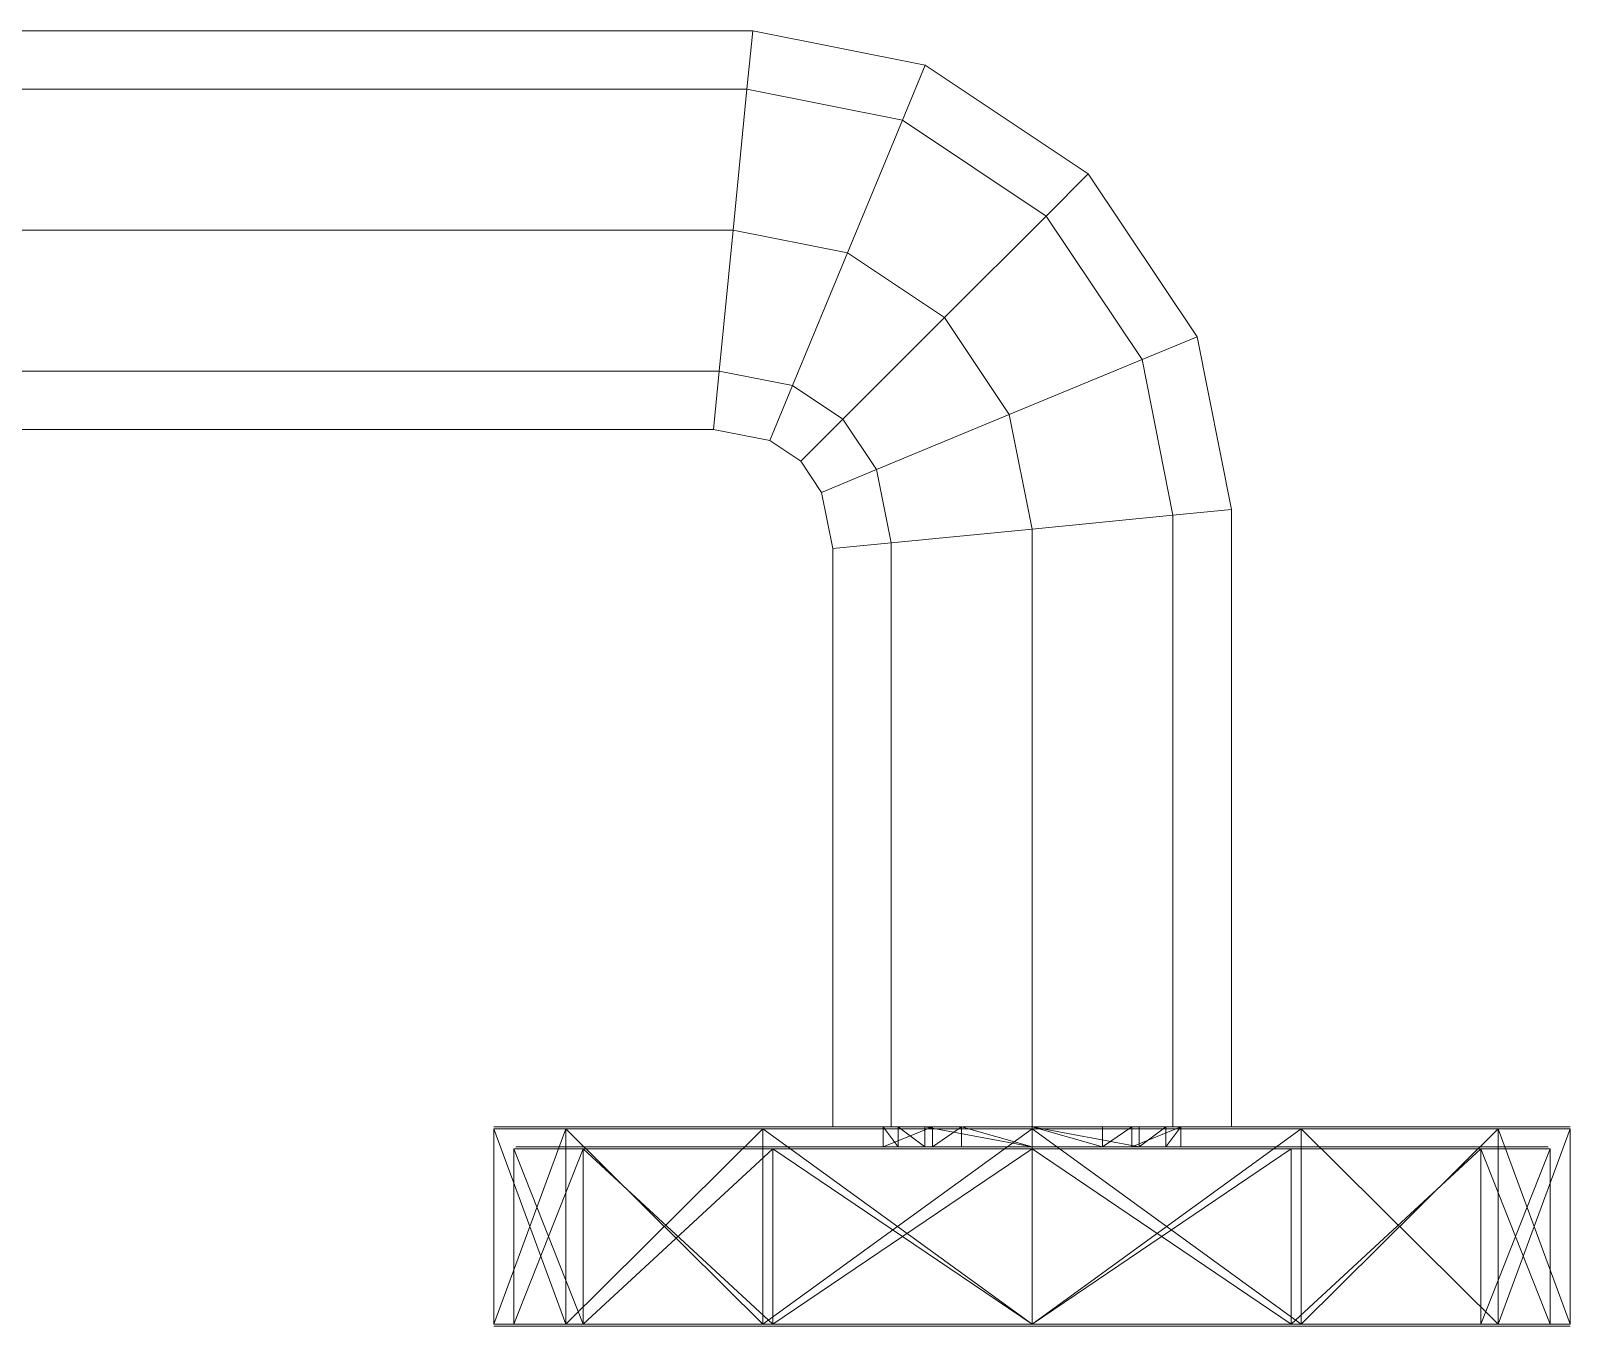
# Model space of a CAD drawing. Header units: millimetres. Extents: x -5300 to 98858, y -5196 to 93886.
# Drawn here: x 11031.8 to 11109, y 46390 to 46455 of the extents above; entities that cross this region are included whole.
import ezdxf

# ---------------------------------------------------------------- set-up
doc = ezdxf.new("R2010")
doc.units = ezdxf.units.MM
doc.layers.add('Двери', color=7, linetype='Continuous', lineweight=18, true_color=0x7f7f7f)

# ---------------------------------------------------------------- blocks, each defined once
blk = doc.blocks.new('Дп-13 - Дп-13-247892-Подвал')
at = {"layer": 'Двери', "color": 254, "true_color": 0xd4d4d4}
for p, q in [((10986.015, 46455), (11067.985, 46455)), ((11067.985, 46455), (10986.015, 46455)), ((11067.696, 46452.071), (11067.985, 46455)), ((11067.985, 46455), (11067.696, 46452.071)), ((11067.985, 46455), (11067.696, 46452.071)), ((11067.696, 46452.071), (11067.985, 46455)), ((11067.985, 46455), (11076.642, 46453.278)), ((11076.642, 46453.278), (11067.985, 46455)), ((11075.499, 46450.519), (11076.642, 46453.278)), ((11076.642, 46453.278), (11075.499, 46450.519)), ((11076.642, 46453.278), (11075.499, 46450.519)), ((11075.499, 46450.519), (11076.642, 46453.278)), ((11076.642, 46453.278), (11084.816, 46447.816)), ((11084.816, 46447.816), (11076.642, 46453.278)), ((11067.696, 46452.071), (10986.304, 46452.071)), ((10986.304, 46452.071), (11067.696, 46452.071)), ((10986.304, 46452.071), (11067.696, 46452.071)), ((11067.696, 46452.071), (10986.304, 46452.071)), ((11067, 46445), (11067.696, 46452.071)), ((11067.696, 46452.071), (11067, 46445)), ((11067.696, 46452.071), (11067, 46445)), ((11067, 46445), (11067.696, 46452.071)), ((11075.499, 46450.519), (11067.696, 46452.071)), ((11067.696, 46452.071), (11075.499, 46450.519)), ((11067.696, 46452.071), (11075.499, 46450.519)), ((11075.499, 46450.519), (11067.696, 46452.071)), ((11072.74, 46443.858), (11075.499, 46450.519)), ((11075.499, 46450.519), (11072.74, 46443.858)), ((11075.499, 46450.519), (11072.74, 46443.858)), ((11072.74, 46443.858), (11075.499, 46450.519)), ((11082.705, 46445.705), (11075.499, 46450.519)), ((11075.499, 46450.519), (11082.705, 46445.705)), ((11075.499, 46450.519), (11082.705, 46445.705)), ((11082.705, 46445.705), (11075.499, 46450.519)), ((11082.705, 46445.705), (11084.816, 46447.816)), ((11084.816, 46447.816), (11082.705, 46445.705)), ((11084.816, 46447.816), (11082.705, 46445.705)), ((11082.705, 46445.705), (11084.816, 46447.816)), ((11084.816, 46447.816), (11090.278, 46439.642)), ((11090.278, 46439.642), (11084.816, 46447.816)), ((11067, 46445), (10987, 46445)), ((10987, 46445), (11067, 46445)), ((10987, 46445), (11067, 46445)), ((11067, 46445), (10987, 46445)), ((11066.304, 46437.929), (11067, 46445)), ((11067, 46445), (11066.304, 46437.929)), ((11067, 46445), (11066.304, 46437.929)), ((11066.304, 46437.929), (11067, 46445)), ((11072.74, 46443.858), (11067, 46445)), ((11067, 46445), (11072.74, 46443.858)), ((11067, 46445), (11072.74, 46443.858)), ((11072.74, 46443.858), (11067, 46445)), ((11077.607, 46440.607), (11082.705, 46445.705)), ((11082.705, 46445.705), (11077.607, 46440.607)), ((11082.705, 46445.705), (11077.607, 46440.607)), ((11077.607, 46440.607), (11082.705, 46445.705)), ((11087.519, 46438.499), (11082.705, 46445.705)), ((11082.705, 46445.705), (11087.519, 46438.499)), ((11082.705, 46445.705), (11087.519, 46438.499)), ((11087.519, 46438.499), (11082.705, 46445.705)), ((11069.981, 46437.197), (11072.74, 46443.858)), ((11072.74, 46443.858), (11069.981, 46437.197)), ((11072.74, 46443.858), (11069.981, 46437.197)), ((11069.981, 46437.197), (11072.74, 46443.858)), ((11077.607, 46440.607), (11072.74, 46443.858)), ((11072.74, 46443.858), (11077.607, 46440.607)), ((11072.74, 46443.858), (11077.607, 46440.607)), ((11077.607, 46440.607), (11072.74, 46443.858)), ((11072.509, 46435.509), (11077.607, 46440.607)), ((11077.607, 46440.607), (11072.509, 46435.509)), ((11077.607, 46440.607), (11072.509, 46435.509)), ((11072.509, 46435.509), (11077.607, 46440.607)), ((11080.858, 46435.74), (11077.607, 46440.607)), ((11077.607, 46440.607), (11080.858, 46435.74)), ((11077.607, 46440.607), (11080.858, 46435.74)), ((11080.858, 46435.74), (11077.607, 46440.607)), ((11087.519, 46438.499), (11090.278, 46439.642)), ((11090.278, 46439.642), (11087.519, 46438.499)), ((11090.278, 46439.642), (11087.519, 46438.499)), ((11087.519, 46438.499), (11090.278, 46439.642)), ((11090.278, 46439.642), (11092, 46430.985)), ((11092, 46430.985), (11090.278, 46439.642)), ((11080.858, 46435.74), (11087.519, 46438.499)), ((11087.519, 46438.499), (11080.858, 46435.74)), ((11087.519, 46438.499), (11080.858, 46435.74)), ((11080.858, 46435.74), (11087.519, 46438.499)), ((11089.071, 46430.696), (11087.519, 46438.499)), ((11087.519, 46438.499), (11089.071, 46430.696)), ((11087.519, 46438.499), (11089.071, 46430.696)), ((11089.071, 46430.696), (11087.519, 46438.499)), ((11066.304, 46437.929), (10987.696, 46437.929)), ((10987.696, 46437.929), (11066.304, 46437.929)), ((10987.696, 46437.929), (11066.304, 46437.929)), ((11066.304, 46437.929), (10987.696, 46437.929)), ((11066.015, 46435), (11066.304, 46437.929)), ((11066.304, 46437.929), (11066.015, 46435)), ((11066.304, 46437.929), (11066.015, 46435)), ((11066.015, 46435), (11066.304, 46437.929)), ((11069.981, 46437.197), (11066.304, 46437.929)), ((11066.304, 46437.929), (11069.981, 46437.197)), ((11066.304, 46437.929), (11069.981, 46437.197)), ((11069.981, 46437.197), (11066.304, 46437.929)), ((11068.838, 46434.438), (11069.981, 46437.197)), ((11069.981, 46437.197), (11068.838, 46434.438)), ((11069.981, 46437.197), (11068.838, 46434.438)), ((11068.838, 46434.438), (11069.981, 46437.197)), ((11072.509, 46435.509), (11069.981, 46437.197)), ((11069.981, 46437.197), (11072.509, 46435.509)), ((11069.981, 46437.197), (11072.509, 46435.509)), ((11072.509, 46435.509), (11069.981, 46437.197)), ((11074.197, 46432.981), (11080.858, 46435.74)), ((11080.858, 46435.74), (11074.197, 46432.981)), ((11080.858, 46435.74), (11074.197, 46432.981)), ((11074.197, 46432.981), (11080.858, 46435.74)), ((11082, 46430), (11080.858, 46435.74)), ((11080.858, 46435.74), (11082, 46430)), ((11080.858, 46435.74), (11082, 46430)), ((11082, 46430), (11080.858, 46435.74)), ((11066.015, 46435), (10987.985, 46435)), ((10987.985, 46435), (11066.015, 46435)), ((11068.838, 46434.438), (11066.015, 46435)), ((11066.015, 46435), (11068.838, 46434.438)), ((11070.397, 46433.397), (11072.509, 46435.509)), ((11072.509, 46435.509), (11070.397, 46433.397)), ((11072.509, 46435.509), (11070.397, 46433.397)), ((11070.397, 46433.397), (11072.509, 46435.509)), ((11074.197, 46432.981), (11072.509, 46435.509)), ((11072.509, 46435.509), (11074.197, 46432.981)), ((11072.509, 46435.509), (11074.197, 46432.981)), ((11074.197, 46432.981), (11072.509, 46435.509)), ((11070.397, 46433.397), (11068.838, 46434.438)), ((11068.838, 46434.438), (11070.397, 46433.397)), ((11071.438, 46431.838), (11070.397, 46433.397)), ((11070.397, 46433.397), (11071.438, 46431.838)), ((11071.438, 46431.838), (11074.197, 46432.981)), ((11074.197, 46432.981), (11071.438, 46431.838)), ((11074.197, 46432.981), (11071.438, 46431.838)), ((11071.438, 46431.838), (11074.197, 46432.981)), ((11074.929, 46429.304), (11074.197, 46432.981)), ((11074.197, 46432.981), (11074.929, 46429.304)), ((11074.197, 46432.981), (11074.929, 46429.304)), ((11074.929, 46429.304), (11074.197, 46432.981)), ((11072, 46429.015), (11071.438, 46431.838)), ((11071.438, 46431.838), (11072, 46429.015)), ((11082, 46430), (11089.071, 46430.696)), ((11089.071, 46430.696), (11082, 46430)), ((11089.071, 46430.696), (11082, 46430)), ((11082, 46430), (11089.071, 46430.696)), ((11089.071, 46430.696), (11092, 46430.985)), ((11092, 46430.985), (11089.071, 46430.696)), ((11092, 46430.985), (11089.071, 46430.696)), ((11089.071, 46430.696), (11092, 46430.985)), ((11089.071, 46400), (11089.071, 46430.696)), ((11089.071, 46430.696), (11089.071, 46400)), ((11089.071, 46430.696), (11089.071, 46400)), ((11089.071, 46400), (11089.071, 46430.696)), ((11092, 46430.985), (11092, 46400)), ((11092, 46400), (11092, 46430.985)), ((11074.929, 46429.304), (11082, 46430)), ((11082, 46430), (11074.929, 46429.304)), ((11082, 46430), (11074.929, 46429.304)), ((11074.929, 46429.304), (11082, 46430)), ((11082, 46400), (11082, 46430)), ((11082, 46430), (11082, 46400)), ((11082, 46430), (11082, 46400)), ((11082, 46400), (11082, 46430)), ((11072, 46429.015), (11074.929, 46429.304)), ((11074.929, 46429.304), (11072, 46429.015)), ((11074.929, 46429.304), (11072, 46429.015)), ((11072, 46429.015), (11074.929, 46429.304)), ((11072, 46400), (11072, 46429.015)), ((11072, 46429.015), (11072, 46400)), ((11074.929, 46400), (11074.929, 46429.304)), ((11074.929, 46429.304), (11074.929, 46400)), ((11074.929, 46429.304), (11074.929, 46400)), ((11074.929, 46400), (11074.929, 46429.304)), ((11058.617, 46400), (11055, 46400)), ((11055, 46400), (11058.617, 46400)), ((11058.617, 46399.898), (11055, 46399.898)), ((11055, 46399.898), (11058.617, 46399.898)), ((11055, 46390.099), (11055, 46399.898)), ((11058.617, 46390.099), (11055, 46399.898)), ((11055, 46390.099), (11058.617, 46399.898)), ((11058.617, 46399.898), (11055, 46399.898)), ((11055, 46399.898), (11058.617, 46399.898)), ((11055, 46399.898), (11055, 46390.099)), ((11058.617, 46399.898), (11055, 46390.099)), ((11055, 46390.099), (11058.617, 46399.898)), ((11058.704, 46400), (11055.1, 46400)), ((11055.1, 46400), (11058.704, 46400)), ((11076.999, 46400), (11055.1, 46400)), ((11076.999, 46400), (11055.1, 46400)), ((11076.999, 46400), (11055.1, 46400)), ((11068.5, 46400), (11058.617, 46400)), ((11058.617, 46400), (11068.5, 46400)), ((11095.499, 46400), (11058.617, 46400)), ((11105.383, 46400), (11058.617, 46400)), ((11105.383, 46400), (11058.617, 46400)), ((11105.383, 46400), (11058.617, 46400)), ((11082, 46400), (11058.617, 46400)), ((11058.617, 46400), (11058.617, 46400)), ((11068.5, 46399.898), (11058.617, 46399.898)), ((11068.5, 46399.898), (11058.617, 46399.898)), ((11068.5, 46399.898), (11058.617, 46390.099)), ((11058.617, 46390.099), (11058.617, 46399.898)), ((11068.5, 46390.099), (11058.617, 46399.898)), ((11058.617, 46390.099), (11058.617, 46399.898)), ((11068.5, 46399.898), (11058.617, 46399.898)), ((11068.5, 46399.898), (11058.617, 46399.898)), ((11068.5, 46399.898), (11058.617, 46390.099)), ((11068.5, 46390.099), (11058.617, 46399.898)), ((11058.617, 46399.898), (11058.617, 46390.099)), ((11058.617, 46399.898), (11058.617, 46390.099)), ((11068.55, 46400), (11058.704, 46400)), ((11068.55, 46400), (11058.704, 46400)), ((11075.28, 46400), (11058.704, 46400)), ((11074.532, 46400), (11058.704, 46400)), ((11076.999, 46400), (11058.704, 46400)), ((11076.999, 46400), (11058.704, 46400)), ((11076.999, 46400), (11058.704, 46400)), ((11082, 46400), (11068.5, 46400)), ((11082, 46400), (11068.5, 46400)), ((11095.499, 46400), (11068.5, 46400)), ((11082, 46399.898), (11068.5, 46399.898)), ((11082, 46399.898), (11068.5, 46399.898)), ((11082, 46390.099), (11068.5, 46399.898)), ((11068.5, 46390.099), (11068.5, 46399.898)), ((11082, 46399.898), (11068.5, 46390.099)), ((11068.5, 46390.099), (11068.5, 46399.898)), ((11082, 46399.898), (11068.5, 46399.898)), ((11082, 46399.898), (11068.5, 46399.898)), ((11082, 46390.099), (11068.5, 46399.898)), ((11068.5, 46399.898), (11068.5, 46390.099)), ((11082, 46399.898), (11068.5, 46390.099)), ((11068.5, 46399.898), (11068.5, 46390.099)), ((11082, 46400), (11068.55, 46400)), ((11082, 46400), (11068.55, 46400)), ((11076.625, 46400), (11068.55, 46400)), ((11075.28, 46400), (11068.55, 46400)), ((11068.55, 46400), (11076.999, 46400)), ((11068.55, 46400), (11076.999, 46400)), ((11068.55, 46400), (11078.464, 46400)), ((11074.929, 46400), (11072, 46400)), ((11072, 46400), (11074.929, 46400)), ((11075.28, 46400), (11074.532, 46400)), ((11074.532, 46399), (11074.532, 46400)), ((11074.532, 46400), (11076.999, 46400)), ((11075.28, 46399), (11074.532, 46400)), ((11074.532, 46399), (11076.999, 46400)), ((11074.532, 46400), (11076.999, 46400)), ((11082, 46400), (11074.929, 46400)), ((11074.929, 46400), (11082, 46400)), ((11076.625, 46400), (11075.28, 46400)), ((11075.28, 46400), (11076.625, 46399)), ((11075.28, 46400), (11075.28, 46399)), ((11082, 46400), (11076.625, 46400)), ((11082, 46400), (11076.625, 46400)), ((11082, 46399), (11076.625, 46400)), ((11076.625, 46400), (11076.625, 46399)), ((11076.999, 46400), (11076.999, 46399)), ((11076.999, 46400), (11078.464, 46400)), ((11076.999, 46400), (11076.999, 46399)), ((11076.999, 46400), (11076.999, 46400)), ((11076.999, 46400), (11076.999, 46399)), ((11076.999, 46400), (11076.999, 46399)), ((11076.999, 46400), (11076.999, 46400)), ((11076.999, 46400), (11076.999, 46400)), ((11076.999, 46400), (11076.999, 46399)), ((11076.999, 46400), (11076.999, 46399)), ((11076.999, 46400), (11076.999, 46399)), ((11076.999, 46400), (11076.999, 46400)), ((11078.464, 46400), (11076.999, 46399)), ((11076.999, 46399), (11076.999, 46400)), ((11076.999, 46399), (11076.999, 46400)), ((11076.999, 46399), (11076.999, 46400)), ((11076.999, 46399), (11076.999, 46400)), ((11076.999, 46400), (11076.999, 46400)), ((11082, 46400), (11078.464, 46400)), ((11082, 46400), (11078.464, 46400)), ((11082, 46399), (11078.464, 46400)), ((11078.464, 46400), (11078.464, 46399)), ((11095.449, 46400), (11082, 46400)), ((11095.449, 46400), (11082, 46400)), ((11087.376, 46400), (11082, 46400)), ((11082, 46400), (11085.535, 46400)), ((11087.376, 46399), (11082, 46400)), ((11087.376, 46400), (11082, 46400)), ((11082, 46400), (11082, 46400)), ((11082, 46400), (11082, 46399)), ((11082, 46400), (11082, 46400)), ((11082, 46400), (11085.535, 46400)), ((11082, 46400), (11085.535, 46399)), ((11082, 46400), (11082, 46399)), ((11082, 46400), (11095.499, 46400)), ((11095.499, 46400), (11082, 46400)), ((11105.383, 46400), (11082, 46400)), ((11089.071, 46400), (11082, 46400)), ((11082, 46400), (11089.071, 46400)), ((11095.499, 46399.898), (11082, 46399.898)), ((11095.499, 46399.898), (11082, 46399.898)), ((11095.499, 46390.099), (11082, 46399.898)), ((11082, 46390.099), (11082, 46399.898)), ((11095.499, 46399.898), (11082, 46390.099)), ((11082, 46390.099), (11082, 46399.898)), ((11095.499, 46399.898), (11082, 46399.898)), ((11095.499, 46399.898), (11082, 46399.898)), ((11095.499, 46399.898), (11082, 46390.099)), ((11082, 46399.898), (11082, 46390.099)), ((11095.499, 46399.898), (11082, 46390.099)), ((11082, 46399.898), (11082, 46390.099)), ((11087, 46400), (11085.535, 46400)), ((11087, 46400), (11085.535, 46399)), ((11095.449, 46400), (11085.535, 46400)), ((11085.535, 46400), (11085.535, 46399)), ((11089.467, 46400), (11087, 46400)), ((11087, 46400), (11087, 46399)), ((11087, 46400), (11087, 46399)), ((11089.467, 46400), (11087, 46400)), ((11089.467, 46400), (11087, 46399)), ((11105.297, 46400), (11087, 46400)), ((11087, 46400), (11087, 46400)), ((11087, 46400), (11087, 46400)), ((11087, 46400), (11108.9, 46400)), ((11087, 46400), (11087, 46399)), ((11087, 46400), (11087, 46399)), ((11087, 46400), (11087, 46399)), ((11087, 46400), (11108.9, 46400)), ((11087, 46400), (11087, 46400)), ((11087, 46400), (11087, 46399)), ((11087, 46400), (11087, 46399)), ((11108.9, 46400), (11087, 46400)), ((11087, 46400), (11087, 46400)), ((11087, 46400), (11087, 46399)), ((11087, 46400), (11087, 46399)), ((11087, 46400), (11105.297, 46400)), ((11087, 46400), (11087, 46400)), ((11087, 46400), (11087, 46399)), ((11087, 46400), (11105.297, 46400)), ((11087, 46400), (11095.449, 46400)), ((11087, 46400), (11087, 46399)), ((11087, 46400), (11095.449, 46400)), ((11088.72, 46400), (11087.376, 46400)), ((11088.72, 46400), (11087.376, 46399)), ((11095.449, 46400), (11087.376, 46400)), ((11087.376, 46399), (11087.376, 46400)), ((11089.467, 46400), (11088.72, 46400)), ((11089.467, 46400), (11088.72, 46399)), ((11088.72, 46400), (11095.449, 46400)), ((11088.72, 46400), (11105.297, 46400)), ((11088.72, 46400), (11088.72, 46399)), ((11092, 46400), (11089.071, 46400)), ((11089.071, 46400), (11092, 46400)), ((11089.467, 46400), (11089.467, 46399)), ((11089.467, 46400), (11105.297, 46400)), ((11095.449, 46400), (11105.297, 46400)), ((11105.297, 46400), (11095.449, 46400)), ((11095.499, 46400), (11105.383, 46400)), ((11105.383, 46400), (11095.499, 46400)), ((11105.383, 46399.898), (11095.499, 46399.898)), ((11105.383, 46399.898), (11095.499, 46399.898)), ((11095.499, 46390.099), (11105.383, 46399.898)), ((11095.499, 46390.099), (11095.499, 46399.898)), ((11105.383, 46390.099), (11095.499, 46399.898)), ((11095.499, 46390.099), (11095.499, 46399.898)), ((11095.499, 46399.898), (11105.383, 46399.898)), ((11105.383, 46399.898), (11095.499, 46399.898)), ((11095.499, 46399.898), (11095.499, 46390.099)), ((11095.499, 46390.099), (11105.383, 46399.898)), ((11105.383, 46390.099), (11095.499, 46399.898)), ((11095.499, 46399.898), (11095.499, 46390.099)), ((11105.297, 46400), (11108.9, 46400)), ((11108.9, 46400), (11105.297, 46400)), ((11105.383, 46400), (11109, 46400)), ((11109, 46400), (11105.383, 46400)), ((11105.383, 46400), (11105.383, 46400)), ((11105.383, 46399.898), (11109, 46399.898)), ((11109, 46399.898), (11105.383, 46399.898)), ((11105.383, 46390.099), (11105.383, 46399.898)), ((11105.383, 46399.898), (11109, 46390.099)), ((11109, 46399.898), (11105.383, 46390.099)), ((11105.383, 46390.099), (11105.383, 46399.898)), ((11105.383, 46399.898), (11109, 46399.898)), ((11109, 46399.898), (11105.383, 46399.898)), ((11105.383, 46399.898), (11105.383, 46390.099)), ((11105.383, 46390.099), (11109, 46399.898)), ((11109, 46399.898), (11105.383, 46390.099)), ((11105.383, 46399.898), (11105.383, 46390.099)), ((11109, 46390.099), (11109, 46399.898)), ((11109, 46399.898), (11109, 46390.099)), ((11059.483, 46398.898), (11056, 46398.898)), ((11059.483, 46398.898), (11056, 46398.898)), ((11056, 46398.898), (11056, 46390.099)), ((11059.483, 46398.898), (11056, 46390.099)), ((11059.483, 46390.099), (11056, 46398.898)), ((11059.57, 46399), (11056.1, 46399)), ((11059.57, 46399), (11056.1, 46399)), ((11076.999, 46399), (11056.1, 46399)), ((11076.999, 46399), (11056.1, 46399)), ((11076.999, 46399), (11056.1, 46399)), ((11069, 46398.898), (11059.483, 46398.898)), ((11069, 46398.898), (11059.483, 46398.898)), ((11069, 46398.898), (11059.483, 46390.099)), ((11069, 46390.099), (11059.483, 46398.898)), ((11059.483, 46398.898), (11059.483, 46390.099)), ((11059.483, 46398.898), (11059.483, 46390.099)), ((11069.05, 46399), (11059.57, 46399)), ((11069.05, 46399), (11059.57, 46399)), ((11075.28, 46399), (11059.57, 46399)), ((11074.532, 46399), (11059.57, 46399)), ((11076.999, 46399), (11059.57, 46399)), ((11059.57, 46399), (11076.999, 46399)), ((11076.999, 46399), (11059.57, 46399)), ((11082, 46398.898), (11069, 46398.898)), ((11082, 46398.898), (11069, 46398.898)), ((11082, 46398.898), (11069, 46390.099)), ((11082, 46390.099), (11069, 46398.898)), ((11069, 46398.898), (11069, 46390.099)), ((11069, 46398.898), (11069, 46390.099)), ((11082, 46399), (11069.05, 46399)), ((11082, 46399), (11069.05, 46399)), ((11076.625, 46399), (11069.05, 46399)), ((11069.05, 46399), (11075.28, 46399)), ((11069.05, 46399), (11078.464, 46399)), ((11069.05, 46399), (11076.999, 46399)), ((11069.05, 46399), (11076.999, 46399)), ((11075.28, 46399), (11074.532, 46399)), ((11074.532, 46399), (11076.999, 46399)), ((11074.532, 46399), (11076.999, 46399)), ((11076.625, 46399), (11075.28, 46399)), ((11082, 46399), (11076.625, 46399)), ((11082, 46399), (11076.625, 46399)), ((11078.464, 46399), (11076.999, 46399)), ((11076.999, 46399), (11076.999, 46399)), ((11076.999, 46399), (11076.999, 46399)), ((11076.999, 46399), (11076.999, 46399)), ((11076.999, 46399), (11076.999, 46399)), ((11076.999, 46399), (11076.999, 46399)), ((11082, 46399), (11078.464, 46399)), ((11082, 46399), (11078.464, 46399)), ((11094.95, 46399), (11082, 46399)), ((11082, 46399), (11094.95, 46399)), ((11087.376, 46399), (11082, 46399)), ((11085.535, 46399), (11082, 46399)), ((11087.376, 46399), (11082, 46399)), ((11082, 46399), (11082, 46399)), ((11085.535, 46399), (11082, 46399)), ((11082, 46399), (11082, 46399)), ((11095, 46398.898), (11082, 46398.898)), ((11095, 46398.898), (11082, 46398.898)), ((11095, 46398.898), (11082, 46390.099)), ((11082, 46398.898), (11082, 46390.099)), ((11082, 46398.898), (11082, 46390.099)), ((11082, 46398.898), (11095, 46390.099)), ((11087, 46399), (11085.535, 46399)), ((11085.535, 46399), (11094.95, 46399)), ((11089.467, 46399), (11087, 46399)), ((11089.467, 46399), (11087, 46399)), ((11087, 46399), (11087, 46399)), ((11087, 46399), (11094.95, 46399)), ((11087, 46399), (11087, 46399)), ((11087, 46399), (11094.95, 46399)), ((11087, 46399), (11104.43, 46399)), ((11087, 46399), (11087, 46399)), ((11087, 46399), (11104.43, 46399)), ((11087, 46399), (11107.9, 46399)), ((11087, 46399), (11087, 46399)), ((11087, 46399), (11107.9, 46399)), ((11087, 46399), (11087, 46399)), ((11087, 46399), (11104.43, 46399)), ((11087, 46399), (11107.9, 46399)), ((11088.72, 46399), (11087.376, 46399)), ((11087.376, 46399), (11094.95, 46399)), ((11089.467, 46399), (11088.72, 46399)), ((11088.72, 46399), (11104.43, 46399)), ((11088.72, 46399), (11094.95, 46399)), ((11089.467, 46399), (11104.43, 46399)), ((11104.43, 46399), (11094.95, 46399)), ((11094.95, 46399), (11104.43, 46399)), ((11095, 46398.898), (11104.516, 46398.898)), ((11095, 46398.898), (11104.516, 46398.898)), ((11095, 46398.898), (11095, 46390.099)), ((11104.516, 46398.898), (11095, 46390.099)), ((11095, 46398.898), (11095, 46390.099)), ((11095, 46390.099), (11104.516, 46398.898)), ((11104.43, 46399), (11107.9, 46399)), ((11104.43, 46399), (11107.9, 46399)), ((11104.516, 46398.898), (11108, 46398.898)), ((11104.516, 46398.898), (11108, 46398.898)), ((11104.516, 46398.898), (11104.516, 46390.099)), ((11104.516, 46398.898), (11108, 46390.099)), ((11104.516, 46398.898), (11104.516, 46390.099)), ((11104.516, 46390.099), (11108, 46398.898)), ((11108, 46398.898), (11108, 46390.099)), ((11058.617, 46390.099), (11055, 46390.099)), ((11055, 46390.099), (11058.617, 46390.099)), ((11058.617, 46390.099), (11055, 46390.099)), ((11055, 46390.099), (11058.617, 46390.099)), ((11058.617, 46390.001), (11055, 46390.001)), ((11055, 46390.001), (11058.617, 46390.001)), ((11058.704, 46390.001), (11055.1, 46390.001)), ((11055.1, 46390.001), (11058.704, 46390.001)), ((11059.397, 46390.001), (11055.1, 46390.001)), ((11055.9, 46390.001), (11055.1, 46390.001)), ((11055.1, 46390.001), (11059.397, 46390.001)), ((11059.397, 46390.001), (11055.9, 46390.001)), ((11055.9, 46390.001), (11059.397, 46390.001)), ((11059.483, 46390.099), (11056, 46390.099)), ((11059.483, 46390.099), (11056, 46390.099)), ((11068.5, 46390.099), (11058.617, 46390.099)), ((11068.5, 46390.099), (11058.617, 46390.099)), ((11068.5, 46390.099), (11058.617, 46390.099)), ((11068.5, 46390.099), (11058.617, 46390.099)), ((11068.5, 46390.001), (11058.617, 46390.001)), ((11058.617, 46390.001), (11068.5, 46390.001)), ((11058.617, 46390.001), (11058.617, 46390.001)), ((11058.617, 46390.001), (11105.383, 46390.001)), ((11058.617, 46390.001), (11105.383, 46390.001)), ((11058.617, 46390.001), (11095.499, 46390.001)), ((11058.617, 46390.001), (11082, 46390.001)), ((11058.617, 46390.001), (11105.383, 46390.001)), ((11068.55, 46390.001), (11058.704, 46390.001)), ((11068.55, 46390.001), (11058.704, 46390.001)), ((11068.95, 46390.001), (11058.704, 46390.001)), ((11059.397, 46390.001), (11058.704, 46390.001)), ((11068.95, 46390.001), (11058.704, 46390.001)), ((11059.397, 46390.001), (11058.704, 46390.001)), ((11068.95, 46390.001), (11059.397, 46390.001)), ((11068.95, 46390.001), (11059.397, 46390.001)), ((11069, 46390.099), (11059.483, 46390.099)), ((11069, 46390.099), (11059.483, 46390.099)), ((11082, 46390.099), (11068.5, 46390.099)), ((11082, 46390.099), (11068.5, 46390.099)), ((11082, 46390.099), (11068.5, 46390.099)), ((11082, 46390.099), (11068.5, 46390.099)), ((11082, 46390.001), (11068.5, 46390.001)), ((11068.5, 46390.001), (11082, 46390.001)), ((11068.5, 46390.001), (11095.499, 46390.001)), ((11082, 46390.001), (11068.55, 46390.001)), ((11082, 46390.001), (11068.55, 46390.001)), ((11068.95, 46390.001), (11068.55, 46390.001)), ((11068.95, 46390.001), (11068.55, 46390.001)), ((11082, 46390.001), (11068.95, 46390.001)), ((11082, 46390.001), (11068.95, 46390.001)), ((11082, 46390.001), (11068.95, 46390.001)), ((11082, 46390.001), (11068.95, 46390.001)), ((11082, 46390.099), (11069, 46390.099)), ((11082, 46390.099), (11069, 46390.099)), ((11095.499, 46390.099), (11082, 46390.099)), ((11095, 46390.099), (11082, 46390.099)), ((11095.499, 46390.099), (11082, 46390.099)), ((11082, 46390.099), (11095, 46390.099)), ((11082, 46390.099), (11095.499, 46390.099)), ((11095.499, 46390.099), (11082, 46390.099)), ((11095.05, 46390.001), (11082, 46390.001)), ((11095.449, 46390.001), (11082, 46390.001)), ((11095.05, 46390.001), (11082, 46390.001)), ((11095.449, 46390.001), (11082, 46390.001)), ((11095.05, 46390.001), (11082, 46390.001)), ((11082, 46390.001), (11082, 46390.001)), ((11095.05, 46390.001), (11082, 46390.001)), ((11082, 46390.001), (11082, 46390.001)), ((11082, 46390.001), (11095.499, 46390.001)), ((11082, 46390.001), (11095.499, 46390.001)), ((11082, 46390.001), (11105.383, 46390.001)), ((11104.516, 46390.099), (11095, 46390.099)), ((11095, 46390.099), (11104.516, 46390.099)), ((11095.05, 46390.001), (11104.604, 46390.001)), ((11104.604, 46390.001), (11095.05, 46390.001)), ((11095.05, 46390.001), (11105.297, 46390.001)), ((11095.05, 46390.001), (11095.449, 46390.001)), ((11105.297, 46390.001), (11095.05, 46390.001)), ((11095.05, 46390.001), (11095.449, 46390.001)), ((11105.297, 46390.001), (11095.449, 46390.001)), ((11105.297, 46390.001), (11095.449, 46390.001)), ((11095.499, 46390.099), (11105.383, 46390.099)), ((11105.383, 46390.099), (11095.499, 46390.099)), ((11095.499, 46390.099), (11105.383, 46390.099)), ((11105.383, 46390.099), (11095.499, 46390.099)), ((11095.499, 46390.001), (11105.383, 46390.001)), ((11105.383, 46390.001), (11095.499, 46390.001)), ((11104.516, 46390.099), (11108, 46390.099)), ((11104.516, 46390.099), (11108, 46390.099)), ((11104.604, 46390.001), (11108.1, 46390.001)), ((11108.1, 46390.001), (11104.604, 46390.001)), ((11104.604, 46390.001), (11105.297, 46390.001)), ((11104.604, 46390.001), (11108.9, 46390.001)), ((11108.9, 46390.001), (11104.604, 46390.001)), ((11104.604, 46390.001), (11105.297, 46390.001)), ((11105.297, 46390.001), (11108.9, 46390.001)), ((11108.9, 46390.001), (11105.297, 46390.001)), ((11105.383, 46390.099), (11109, 46390.099)), ((11109, 46390.099), (11105.383, 46390.099)), ((11105.383, 46390.099), (11109, 46390.099)), ((11109, 46390.099), (11105.383, 46390.099)), ((11105.383, 46390.001), (11109, 46390.001)), ((11109, 46390.001), (11105.383, 46390.001)), ((11105.383, 46390.001), (11105.383, 46390.001)), ((11108.1, 46390.001), (11108.9, 46390.001))]:
    blk.add_line(p, q, dxfattribs=at)
blk = doc.blocks.new('Дп-13 - Дп-13-247896-Подвал')
blk.add_blockref('Дп-13 - Дп-13-247892-Подвал', (0, 0))

msp = doc.modelspace()

# ---------------------------------------------------------------- block references
at = {"layer": 'Двери', "color": 254, "true_color": 0xd4d4d4}
msp.add_blockref('Дп-13 - Дп-13-247896-Подвал', (0, 0), dxfattribs=at)

doc.saveas('drawing.dxf')
